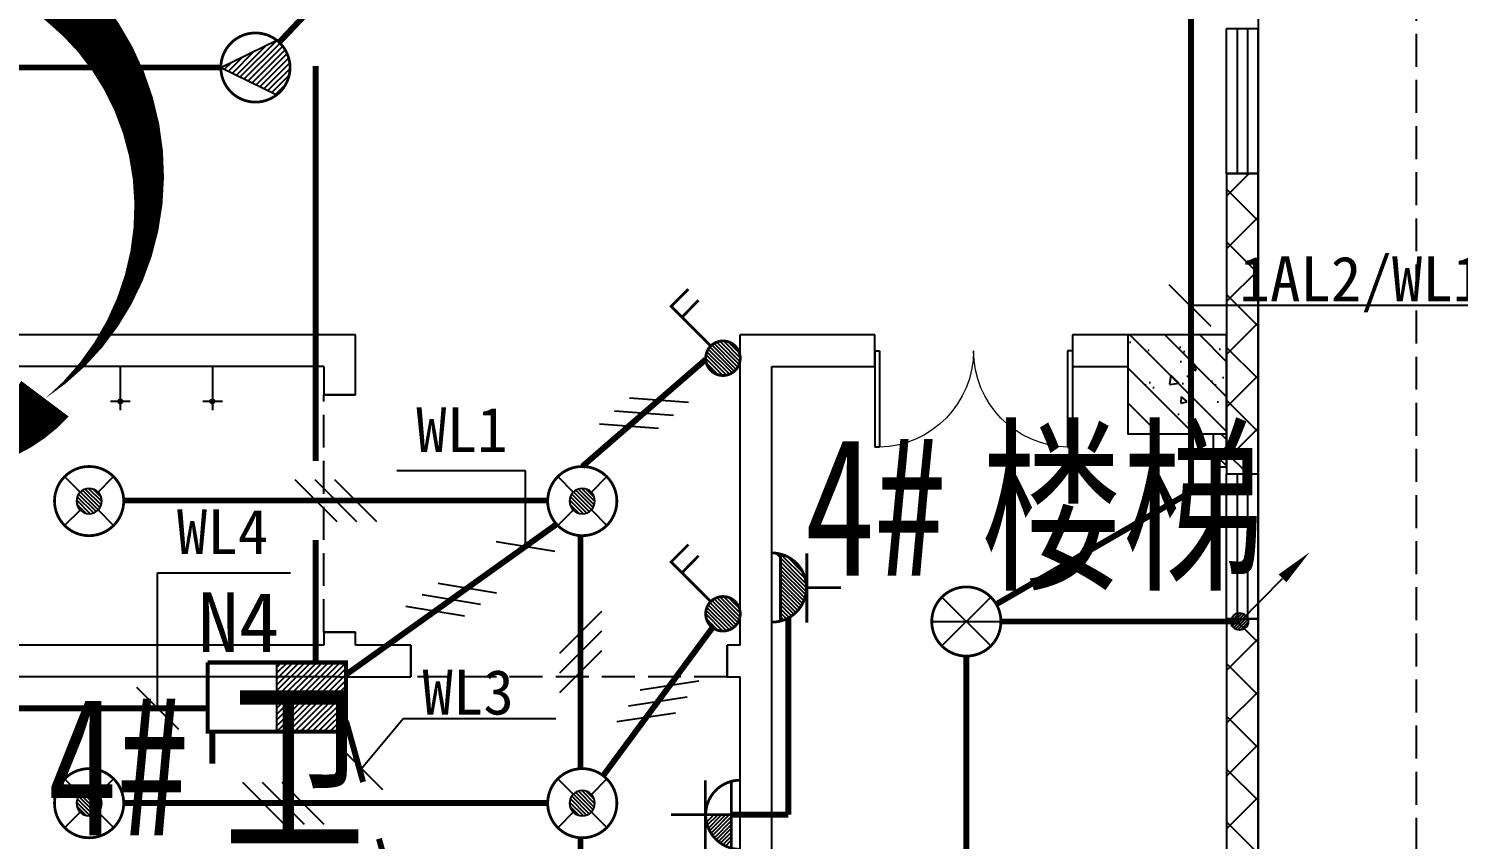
# Model space of a CAD drawing. Header units: millimetres. Extents: x -633009578 to 5705885, y -633235091 to 2571734.
# Drawn here: x 2902530 to 2913379, y 2065881 to 2072035 of the extents above; entities that cross this region are included whole.
import ezdxf

# ---------------------------------------------------------------- set-up
doc = ezdxf.new("R2010")
doc.units = ezdxf.units.MM
doc.header["$LTSCALE"] = 1000
doc.header["$MEASUREMENT"] = 0
doc.linetypes.add('DASH', pattern=[0.35, 0.25, -0.1])
doc.layers.get('0').update_dxf_attribs({"color": 9})
for name, color, linetype in [('3T_WOOD', 21, 'Continuous'), ('A-COLUM(柱)', 255, 'Continuous'), ('A-DOOR(门）', 4, 'Continuous'), ('A-F-AREA(计算)', 5, 'Continuous'), ('A-HATH(填充)', 8, 'Continuous'), ('A-LVTY(厨卫)', 8, 'Continuous'), ('A-ST-O(室外)', 54, 'Continuous'), ('A-TEXT(房间)', 243, 'Continuous'), ('A-WALL(墙)', 255, 'Continuous'), ('A-WINDOW（窗）', 4, 'Continuous'), ('DIM_MODI', 6, 'Continuous'), ('WALL', 9, 'Continuous'), ('电-弱电平面-箭头', 3, 'Continuous'), ('电-强电平面-标注', 3, 'Continuous'), ('电-强电平面-线缆', 3, 'Continuous'), ('设备-插座', 3, 'Continuous'), ('设备-照明', 3, 'Continuous'), ('设备-箱柜', 3, 'Continuous')]:
    doc.layers.add(name, color=color, linetype=linetype)
doc.styles.add('_TCH', font='simhei.ttf', dxfattribs={"width": 0.75, "bigfont": 'hztxt.shx'})
doc.styles.add('ELEC-DIM', font='simhei.ttf')
doc.styles.add('IDQSTYLE', font='simhei.ttf', dxfattribs={"width": 0.707, "bigfont": 'hztxt.shx'})
pattern_1 = [(45, (-1310357.920547368, -13.22285339003429), (-200.0002033111466, 200.0002033111467), []), (135, (-1310357.920547368, -13.22285339003429), (-200.0002033111467, -200.0002033111466), [])]

# ---------------------------------------------------------------- blocks, each defined once
blk = doc.blocks.new('$lvtry$00000000')
for p, q in [((0, 0), (-4.03630254219856e-14, -329.6000000000004)), ((75.7000000000007, -264.6999999999989), (-73.50000000000003, -264.6999999999989))]:
    blk.add_line(p, q)
blk.add_circle((-3.241533018567819e-14, -264.6999999999989), 16.19999999999891)
blk = doc.blocks.new('$TCHSYS$WIN2D')
for p, q in [((-0.5, 0.5), (0.5, 0.5)), ((-0.5, 0.5), (-0.4999999999999999, -0.5)), ((0.5, 0.5), (0.4999999999999998, -0.5)), ((0.5, 0.1666666666666666), (-0.5, 0.1666666666666666)), ((0.5, -0.1666666666666667), (-0.5, -0.1666666666666667)), ((-0.4999999999999999, -0.5), (0.5, -0.5))]:
    blk.add_line(p, q)
blk = doc.blocks.new('$DorLib2D$00000002')
for p, q in [((-0.5, -5.684341886080802e-17), (-0.5000000000000007, 0.4875)), ((-0.4750000000000007, 0.4875), (-0.5000000000000007, 0.4875)), ((-0.475, -2.842170943040401e-17), (-0.4750000000000007, 0.4875)), ((0.475, -2.842170943040401e-17), (0.4750000000000007, 0.4875)), ((0.4750000000000007, 0.4875), (0.5000000000000007, 0.4875)), ((0.5, -5.684341886080802e-17), (0.5000000000000007, 0.4875)), ((-0.5, -5.684341886080802e-17), (-0.475, -2.842170943040401e-17)), ((0.5, -5.684341886080802e-17), (0.475, -2.842170943040401e-17))]:
    blk.add_line(p, q)
at = {"lineweight": 13}
for centre, start, end in [((-0.4875, -4.263256414560601e-17), 0, 88.53071641864632), ((0.4875, -4.263256414560601e-17), 91.4692835813537, 180)]:
    blk.add_arc(centre, 0.4875, start, end, dxfattribs=at)
blk = doc.blocks.new('_FZH')
h = blk.add_hatch()
h.set_pattern_fill('钢筋混凝土', color=256, scale=0.1, style=0)
h.set_pattern_definition([(45, (0, 0), (-0.1767766952966369, 0.1767766952966369), []), (50, (0, 0), (0.7172601826007535, -0.06275213498259512), [0.07500000000000001, -0.8250000000000001]), (355, (0, 0), (-0.138751333613, 0.7521921337000119), [0.06, -0.66]), (100.4514, (0.05977168000000001, -0.00522934), (0.5785093817140216, 0.6894395420609536), [0.06374019, -0.701142112]), (46.1842, (0, 0.2), (1.067241048625645, -0.1655190143290181), [0.1125, -1.2375]), (96.6356, (0.088936745, 0.186206693), (0.9346627055487033, 0.9741178709004418), [0.095610288, -1.051713]), (351.1842, (0, 0.2), (0.9346619451336272, 0.9741186009253247), [0.09000000000000001, -0.9900000000000001]), (21, (0.1, 0.15), (0.5969070521184617, -0.4026188906653388), [0.07500000000000001, -0.8250000000000001]), (326, (0.1, 0.15), (0.2433153319215824, 0.7251500450468529), [0.06, -0.66]), (71.4514, (0.149742233, 0.116448394), (0.84022262858149, 0.3225304967099524), [0.06374019, -0.701142112]), (37.50000000000001, (0, 0), (0.01215985531729062, 0.3328938538313115), [0, -0.652, 0, -0.67, 0, -0.6625000000000001]), (7.499999999999999, (0, 0), (0.2630695374421486, 0.3944117118823603), [0, -0.382, 0, -0.637, 0, -0.2525]), (-32.5, (-0.223, 0), (0.533822436172409, -0.02255487173437976), [0, -0.25, 0, -0.78, 0, -1.035]), (-42.5, (-0.323, 0), (0.5831861693423862, 0.1001049823323177), [0, -0.325, 0, -0.518, 0, -0.735])])
h.paths.add_polyline_path([(-0.5, -0.5), (0.5, -0.5), (0.5, 0.5), (-0.5, 0.5)])
blk.add_lwpolyline([(-0.5, -0.5), (0.5, -0.5), (0.5, 0.5), (-0.5, 0.5)], close=True)
blk = doc.blocks.new('9-29-1')
at = {"layer": 'A-HATH(填充)'}
h = blk.add_hatch(dxfattribs=at)
h.set_pattern_fill('多孔材料', color=256, scale=100, style=0)
h.set_pattern_definition(pattern_1)
h.paths.add_polyline_path([(1255740.59828836, 1392957.11313955), (1255740.59828836, 1390677.113140059), (1255980.598288348, 1390677.113140059), (1255980.598288349, 1392957.11313955)])
h = blk.add_hatch(dxfattribs=at)
h.set_pattern_fill('多孔材料', color=256, scale=50, style=0)
h.set_pattern_definition([(45, (-1310457.920547368, -13.22285339003429), (-100.0001016555733, 100.0001016555733), []), (135, (-1310457.920547368, -13.22285339003429), (-100.0001016555733, -100.0001016555733), [])])
h.paths.add_polyline_path([(1255740.598288341, 1390732.113137864), (1255740.598288341, 1390982.113137864), (1255640.598288341, 1390982.113137864), (1255640.598288341, 1390732.113137864)])
h = blk.add_hatch(dxfattribs=at)
h.set_pattern_fill('多孔材料', color=256, scale=100, style=0)
h.set_pattern_definition(pattern_1)
h.paths.add_polyline_path([(1255740.59828836, 1389577.113140059), (1255740.59828836, 1387297.11313955), (1255980.598288348, 1387297.11313955), (1255980.598288348, 1389577.113140059)])
at = {"layer": 'A-F-AREA(计算)'}
blk.add_lwpolyline([(1121700.598288358, 1518097.113137865), (1255980.598288358, 1518097.113137865), (1255980.598288358, 1382017.113137865), (1121700.598288358, 1382017.113137865)], close=True, dxfattribs=at)
at = {"layer": 'A-ST-O(室外)', "linetype": 'DASH'}
blk.add_lwpolyline([(1255290.59868385, 1380817.113137881), (1257180.598090286, 1380817.113137881), (1257180.60091943, 1397957.112743884)], dxfattribs=at)
at = {"layer": 'A-WALL(墙)'}
for p, q in [((1249130.59828824, 1391732.113137951), (1246415.598287918, 1391732.113137761)), ((1249130.598288318, 1391277.113138024), (1249130.59828824, 1391732.113137951)), ((1252050.598288334, 1389377.113137883), (1252050.598288334, 1391732.113138021)), ((1253070.598288589, 1391732.113138075), (1252050.598288334, 1391732.113138021)), ((1253070.59828859, 1391492.113137861), (1253070.598288589, 1391732.113138075)), ((1254990.598287918, 1391732.113137935), (1254570.59828859, 1391732.113138007)), ((1254570.59828859, 1391732.113138007), (1254570.598288589, 1391492.113137865)), ((1248890.598288448, 1391492.113137951), (1246415.598287918, 1391492.113137892)), ((1248890.598288448, 1391492.113137951), (1248890.598288535, 1391277.113138024)), ((1252290.598288357, 1389257.113137863), (1252290.59828854, 1391492.113137867)), ((1252290.59828854, 1391492.113137867), (1253070.59828859, 1391492.113137861)), ((1254570.598288589, 1391492.113137865), (1254990.598287918, 1391492.113137742)), ((1248890.598288535, 1391277.113138024), (1249130.598288318, 1391277.113138024)), ((1255640.598288341, 1390732.113137864), (1255640.598288341, 1390982.113137864)), ((1255740.598288341, 1390732.113137864), (1255740.598288341, 1390982.113137864)), ((1255640.598288341, 1390732.113137864), (1255740.598288341, 1390732.113137864)), ((1249130.598288319, 1389477.113138024), (1248890.598288536, 1389477.113138024)), ((1248890.598288536, 1389477.113138024), (1248890.598288449, 1389377.113137867)), ((1249130.598288241, 1389377.113137883), (1249130.598288319, 1389477.113138024)), ((1248890.598288449, 1389377.113137867), (1245905.598288288, 1389377.113137867)), ((1249550.59828859, 1389377.113137954), (1249130.598288241, 1389377.113137883)), ((1249550.598288589, 1389137.113137915), (1249550.59828859, 1389377.113137954)), ((1252050.598288334, 1389377.113137883), (1251950.598288081, 1389377.113137954)), ((1251950.598288081, 1389377.113137954), (1251950.598288081, 1389137.113137931)), ((1252290.598288357, 1386957.113137863), (1252290.598288357, 1389257.113137863)), ((1249010.598288357, 1389137.113137863), (1245905.598288446, 1389137.113137863)), ((1249010.598288357, 1389137.113137863), (1249550.598288589, 1389137.113137915)), ((1251950.598288081, 1389137.113137931), (1252050.598288399, 1389137.113137883)), ((1252050.598288399, 1387077.113137884), (1252050.598288399, 1389137.113137883))]:
    blk.add_line(p, q, dxfattribs=at)
at = {"layer": 'A-WINDOW（窗）', "linetype": 'DASH'}
for p, q in [((1249130.598288357, 1391277.113137866), (1248890.598288357, 1391277.113137866)), ((1248890.598288357, 1389477.113137866, 800), (1248890.598288357, 1391277.113137866, 800)), ((1248890.598288357, 1389477.113137866), (1249130.598288357, 1389477.113137866)), ((1249550.598288398, 1389377.113137863), (1249550.598288398, 1389137.113137863)), ((1251950.598288398, 1389137.113137863), (1251950.598288398, 1389377.113137863)), ((1251950.598288398, 1389137.113137863, 800), (1249550.598288398, 1389137.113137863, 800))]:
    blk.add_line(p, q, dxfattribs=at)
at = {"layer": 'DIM_MODI'}
blk.add_lwpolyline([(1235187.021176572, 1398297.696445105, 0, 450, 0.5), (1235187.021176572, 1395897.696445105, 0, 450, 0.5), (1235187.021176572, 1393047.696445105, 0, 450, 0.5), (1235187.021176572, 1391248.290834046, 0, 450, 0.5), (1237887.021176572, 1391248.290834046, 0, 450, 0.5), (1241487.021176572, 1391248.290834046, 0, 450, 0.5), (1245087.021176572, 1391248.290834046, 0, 450, 0.5), (1246774.624405961, 1391248.290834046, 0, 450, 0.5), (1246774.624405961, 1394398.290834046, 0, 450, 0.5), (1246774.624405961, 1397548.290834046, 0, 450, 0.5), (1246774.624405961, 1398297.696445105, 0, 450, 0.5), (1244374.624405961, 1398297.696445105, 0, 450, 0.5), (1241674.624405961, 1398297.696445105, 0, 450, 0.5), (1240174.624405961, 1398297.696445105, 0, 450, 0.5), (1238374.624405961, 1398297.696445105, 0, 450, 0.5)], format="xyseb", close=True, dxfattribs=at)
at = {"layer": 'WALL'}
for p, q in [((1255740.59828836, 1392957.11313955), (1255740.59828836, 1390677.113140059)), ((1255980.598288349, 1392957.11313955), (1255740.59828836, 1392957.11313955)), ((1255980.598288348, 1390677.113140059), (1255980.598288349, 1392957.11313955)), ((1255740.59828836, 1390677.113140059), (1255980.598288348, 1390677.113140059)), ((1255740.59828836, 1389577.113140059), (1255740.59828836, 1387297.11313955)), ((1255980.598288348, 1389577.113140059), (1255740.59828836, 1389577.113140059)), ((1255980.598288348, 1387297.11313955), (1255980.598288348, 1389577.113140059))]:
    blk.add_line(p, q, dxfattribs=at)
at = {"layer": 'A-COLUM(柱)', "xscale": 750, "yscale": 750, "zscale": 750, "rotation": 270}
blk.add_blockref('_FZH', (1255365.598288357, 1391357.113137864), dxfattribs=at)
at = {"layer": 'A-DOOR(门）', "extrusion": (0, 0, -1), "xscale": 1500, "yscale": 1500, "zscale": 1500, "rotation": 180}
blk.add_blockref('$DorLib2D$00000002', (-1253820.598288357, 1391612.113137874), dxfattribs=at)
at = {"layer": 'A-LVTY(厨卫)'}
for p in [(1247345.598288358, 1391492.113137777), (1248045.598288358, 1391492.113137777)]:
    blk.add_blockref('$lvtry$00000000', p, dxfattribs=at)
at = {"layer": 'A-WINDOW（窗）', "extrusion": (0, 0, -1), "xscale": -1100, "yscale": 240, "zscale": 1100, "rotation": 270}
for p in [(-1255860.598288357, 1393507.113139457), (-1255860.598288357, 1390127.113140192)]:
    blk.add_blockref('$TCHSYS$WIN2D', p, dxfattribs=at)
at = {"layer": 'A-TEXT(房间)', "style": '_TCH', "width": 0.75}
for s, p in [('楼梯', (1253876.697815227, 1389904.998205644)), ('4#', (1252537.947815227, 1389904.998205644)), ('卫', (1248129.895708928, 1387934.643975129)), ('4#', (1246791.145708928, 1387934.643975129))]:
    blk.add_text(s, height=1050, dxfattribs=at).set_placement(p)
blk = doc.blocks.new('HC000073')
at = {"color": 0, "linetype": 'Continuous'}
for p, q in [((-1.76776695296229, 1.76776695296229), (1.767766952970533, -1.767766952970533)), ((1.76776695297059, 1.767766952970476), (-1.767766952966383, -1.767766952966497)), ((-2.499999999999943, -5.684341886080801e-14), (2.500000000000057, -5.684341886080801e-14))]:
    blk.add_line(p, q, dxfattribs=at)
at = {"color": 0, "linetype": 'Continuous', "const_width": 0.2}
blk.add_lwpolyline([(1.76776695296644, -1.76776695296644, 0.1989123673796617), (2.500000000000057, 0, 0.1989123673796613), (1.767766952966383, 1.767766952966326, 0.198912367379653), (1.137288912133798e-13, 2.499999999999943, 0.1989123673796647), (-1.767766952966269, 1.767766952966327, 0.1989123673796613), (-2.499999999999943, 1.951292859901378e-16, 0.1989123673796761), (-1.767766952966269, -1.76776695296644, 0.1989123673796719), (1.12894543431545e-13, -2.500000000000057, 0.1989123673796541)], format="xyb", close=True, dxfattribs=at)
at = {"color": 0, "style": 'IDQSTYLE', "width": 0.7}
blk.add_attdef('PSFHATT', (4.500000010000057, -2.500000010000057), '', height=2.5, dxfattribs=at)
blk = doc.blocks.new('*X150')
at = {"color": 0, "linetype": 'Continuous'}
for p, q in [((279.9420860686181, 223.0907008612197), (280.8979156011271, 224.0465303937287)), ((279.9854805002326, 222.8512525803596), (281.1373638819872, 224.0031359621142)), ((279.9868669209781, 223.4183244260543), (280.5702920362925, 224.0017495413687)), ((280.0743412491943, 222.6572706168466), (281.3313458455001, 223.9142752131524)), ((280.1974871625503, 222.497573817728), (281.4910426446187, 223.7911292997965)), ((280.3519451819565, 222.3691891246596), (281.6194273376872, 223.6366712803903)), ((280.539796743254, 222.2741979734825), (281.7144184888643, 223.4488197190928)), ((280.7702917107533, 222.2218502285072), (281.7667662338396, 223.2183247515934)), ((281.0759642864814, 222.2446800917606), (281.7439363705861, 222.9126521758653))]:
    blk.add_line(p, q, dxfattribs=at)
blk = doc.blocks.new('HC000061')
at = {"color": 0, "linetype": 'Continuous'}
for p, q in [((-0.655530613370388, 0.6381189538353738), (-1.771203499631326, 1.764323712616999)), ((1.767766952962234, 1.767766952962347), (0.6468833682913555, 0.6468833682914692)), ((-0.6554506590218239, -0.6382010795241513), (-1.771171542393972, -1.764355793885329)), ((0.6468833682801005, -0.6468833682798731), (1.767766952964394, -1.767766952964166))]:
    blk.add_line(p, q, dxfattribs=at)
at = {"color": 0, "linetype": 'Continuous', "const_width": 0.2}
blk.add_lwpolyline([(1.767766952966383, -1.767766952966212, 0.1989123673796617), (2.5, 2.273736754432321e-13, 0.1989123673796613), (1.767766952966326, 1.767766952966554, 0.1989123673796529), (5.710751695749348e-14, 2.500000000000114, 0.1989123673796647), (-1.767766952966326, 1.767766952966554, 0.1989123673796613), (-2.5, 2.275688047292222e-13, 0.1989123673796761), (-1.767766952966327, -1.767766952966212, 0.198912367379672), (5.627316917566264e-14, -2.499999999999886, 0.1989123673796541)], format="xyb", close=True, dxfattribs=at)
at = {"color": 0, "linetype": 'Continuous'}
blk.add_circle((5.684341886080801e-14, 2.273736754432321e-13), 0.9148312326998418, dxfattribs=at)
blk.add_blockref('*X150', (-280.8559544658493, -223.1326619964972), dxfattribs=at)
at = {"color": 0, "style": 'IDQSTYLE', "width": 0.7}
blk.add_attdef('PSFHATT', (4.50000001, -2.500000009999886), '', height=2.5, dxfattribs=at)
blk = doc.blocks.new('*X153')
at = {"color": 0, "linetype": 'Continuous'}
for p, q in [((234.7655414724513, 317.9212989399893), (239.3433150387835, 322.4990725063215)), ((234.7655414724513, 318.3455630087012), (238.9190509700716, 322.4990725063215)), ((234.7655414724513, 318.7698270774131), (238.4947869013596, 322.4990725063215)), ((234.7655414724513, 319.1940911461251), (238.0705228326477, 322.4990725063215)), ((234.7655414724513, 319.618355214837), (237.6462587639358, 322.4990725063215)), ((234.7655414724513, 320.0426192835489), (237.2219946952239, 322.4990725063215)), ((234.7655414724513, 320.4668833522609), (236.797730626512, 322.4990725063215)), ((234.7655414724513, 320.8911474209728), (236.3734665578, 322.4990725063215)), ((234.7655414724513, 321.3154114896847), (235.9492024890881, 322.4990725063215)), ((234.7655414724513, 321.7396755583966), (235.5249384203761, 322.4990725063215)), ((234.7655414724513, 322.1639396271086), (235.1006743516642, 322.4990725063215)), ((234.7675791074955, 317.4990725063215), (239.7655414724513, 322.4970348712774)), ((235.1918431762074, 317.4990725063215), (239.7655414724513, 322.0727708025654)), ((235.6161072449193, 317.4990725063215), (239.7655414724513, 321.6485067338535)), ((236.0403713136312, 317.4990725063215), (239.7655414724513, 321.2242426651416)), ((236.4646353823431, 317.4990725063215), (239.7655414724513, 320.7999785964296)), ((236.8888994510551, 317.4990725063215), (239.7655414724513, 320.3757145277177)), ((237.313163519767, 317.4990725063215), (239.7655414724513, 319.9514504590058)), ((237.7374275884789, 317.4990725063215), (239.7655414724513, 319.5271863902939)), ((238.1616916571909, 317.4990725063215), (239.7655414724513, 319.1029223215819)), ((238.5859557259028, 317.4990725063215), (239.7655414724513, 318.67865825287)), ((239.0102197946147, 317.4990725063215), (239.7655414724513, 318.2543941841581)), ((239.4344838633266, 317.4990725063215), (239.7655414724513, 317.8301301154461))]:
    blk.add_line(p, q, dxfattribs=at)
blk = doc.blocks.new('HC000435')
at = {"color": 0, "linetype": 'Continuous'}
blk.add_line((2.5, 0), (-2.5, 0), dxfattribs=at)
at = {"color": 0, "linetype": 'Continuous', "const_width": 0.3}
for points in [[(2.5, 0), (2.5, 5), (-2.5, 5)], [(-2.5, 5), (-2.5, 0)], [(-2.5, 0), (-2.5, -5), (2.5, -5), (2.5, 0)]]:
    blk.add_lwpolyline(points, dxfattribs=at)
at = {"color": 0, "linetype": 'Continuous'}
blk.add_blockref('*X153', (-237.2655414724513, -322.4990725063215), dxfattribs=at)
at = {"color": 0, "style": 'IDQSTYLE', "width": 0.7}
blk.add_attdef('PSFHATT', (4.500000000000028, -5), '', height=2.5, dxfattribs=at)
blk = doc.blocks.new('*X157')
at = {"color": 0, "linetype": 'Continuous'}
for p, q in [((261.9988066744281, 135.850956910748), (263.2375091559566, 137.0896593922765)), ((262.0234026256783, 135.5927101495236), (263.4957559171792, 137.0650634410244)), ((262.0463461952987, 136.1813391440932), (262.9071269225657, 137.0421198713602)), ((262.0884022348038, 135.3748670461744), (263.7135990205094, 137.00006383188)), ((262.1829592200917, 135.1865813189878), (263.9018847477136, 136.9055068466096)), ((262.3023466942452, 135.0231260806666), (264.0653399860179, 136.7861193724393)), ((262.4446987243758, 134.8826353983226), (264.205830668362, 136.6437673423088)), ((262.6100901587723, 134.7651841202445), (264.3232819464568, 136.478375907929)), ((262.8005700291263, 134.6728212781239), (264.4156447885779, 136.2878960375755)), ((263.0211904412342, 134.6105989777572), (264.4778670889456, 136.0672756254685)), ((263.2836307586351, 134.5901965826834), (264.4982694840214, 135.8048353080697)), ((263.6234742990336, 134.6471974106073), (264.4412686561033, 135.464991767677))]:
    blk.add_line(p, q, dxfattribs=at)
blk = doc.blocks.new('HC000107')
at = {"color": 0, "linetype": 'Continuous', "const_width": 0.2}
for points in [[(0.8838834764831067, 2.133883476483163), (3.75, 5), (5, 3.75)], [(2.898879886034138, 4.275409520972289), (4.191507707965854, 3.019373591507303)]]:
    blk.add_lwpolyline(points, dxfattribs=at)
blk.add_lwpolyline([(0.88388347648322, 0.3661165235168934, 0.1989123673796338), (1.249999999999944, 1.250000000000057, 0.1989123673796269), (0.8838834764831636, 2.13388347648322, 0.1989123673796352), (4.172009959724221e-16, 2.5, 0.1989123673796539), (-0.8838834764831627, 2.13388347648322, 0.1989123673796721), (-1.250000000000056, 1.250000000000057, 0.1989123673796564), (-0.8838834764832764, 0.3661165235168368, 0.198912367379673), (0, 0, 0.198912367379652)], format="xyb", close=True, dxfattribs=at)
at = {"color": 0, "linetype": 'Continuous'}
blk.add_blockref('*X157', (-263.2487560761182, -134.5897099905746), dxfattribs=at)
at = {"color": 0, "style": 'IDQSTYLE', "width": 0.7}
blk.add_attdef('PSFHATT', (7, -1e-08), '', height=2.5, dxfattribs=at)
blk = doc.blocks.new('HC000136')
at = {"color": 0, "linetype": 'Continuous'}
for p, q in [((-2.263127864574926, 3.93780780054658), (-1.824413961169739, 4.37652170395188)), ((-2.166171642377776, 3.751921310269552), (-1.541571248695163, 4.37652170395188)), ((-2.056623188829235, 3.578627051343346), (-1.258728536220588, 4.37652170395188)), ((-1.935167161310801, 3.417240366387034), (-0.9758858237460117, 4.37652170395188)), ((-1.802207139847269, 3.267357675375933), (-0.6930431112714359, 4.37652170395188)), ((-1.657908623596541, 3.128813479151916), (-0.4102003987968601, 4.37652170395188)), ((-1.502215697701104, 3.001663692572663), (-0.1273576863222843, 4.37652170395188)), ((-1.334845464380123, 2.886191213419067), (0.1554850261522915, 4.37652170395188)), ((-1.155258892497841, 2.782935072827001), (0, 3.938193965324729)), ((-0.9626006818002679, 2.692750571049828), (0, 3.655351252850153)), ((-0.7555910368541845, 2.616917503521506), (0, 3.372508540375577)), ((-0.5323327753721969, 2.557333052528577), (0, 3.089665827900888))]:
    blk.add_line(p, q, dxfattribs=at)
at = {"color": 0, "linetype": 'Continuous', "const_width": 0.2}
blk.add_lwpolyline([(-2.5, 4.999999999999943, 0.198912367379654), (-1.767766952966212, 3.232233047033617, 0.1989123673796558), (-9.033165925335943e-16, 2.500000000000057, 0.1989123673796559), (1.767766952966213, 3.232233047033617, 0.1989123673796541), (2.5, 4.999999999999942)], format="xyb", dxfattribs=at)
for points in [[(-2.421006983541702, 4.352913575506307), (2.41480416581453, 4.352913575506307)], [(0, 2.476391871554483), (0, 4.306405978417899)], [(-2.549372027147456, 2.476391871554483), (2.483025305961291, 2.476391871554483)], [(0, 2.500000000000057), (0, 0)]]:
    blk.add_lwpolyline(points, dxfattribs=at)
at = {"color": 0, "style": 'IDQSTYLE', "width": 0.7}
blk.add_attdef('PSFHATT', (4.500000010000001, 0), '', height=2.5, dxfattribs=at)
blk = doc.blocks.new('*X164')
at = {"color": 0, "linetype": 'Continuous'}
for p, q in [((162.2878715788766, 154.9339610545365), (164.4937876543064, 157.1398771299663)), ((159.595646846908, 156.7672197221619), (159.6233466819307, 156.7949195571846)), ((159.6640079704214, 156.5527381332005), (159.9061893944054, 156.7949195571846)), ((159.747532531186, 156.3534199814905), (160.18903210688, 156.7949195571846)), ((159.8446775338837, 156.1677222717137), (160.4718748193546, 156.7949195571846)), ((159.9544025265515, 155.9946045519069), (160.7547175318292, 156.7949195571846)), ((160.0760273856543, 155.833386698535), (161.0375602443038, 156.7949195571846)), ((160.2091522122192, 155.6836688126253), (161.3204029567785, 156.7949195571846)), ((160.3536147760518, 155.5452886639833), (161.6032456692531, 156.7949195571846)), ((160.5094741859558, 155.4183053614127), (161.8860883817277, 156.7949195571846)), ((160.6770167777584, 155.3030052407406), (162.1689310942023, 156.7949195571846)), ((160.8567856433337, 155.1999313938414), (162.451773806677, 156.7949195571846)), ((161.0496413096342, 155.1099443476672), (162.7346165191516, 156.7949195571846)), ((161.2568708631404, 155.0343311886988), (163.0174592316262, 156.7949195571846)), ((161.4803825063601, 154.9750001194438), (163.3003019441008, 156.7949195571846)), ((161.7230685552892, 154.9348434558983), (163.5831446565754, 156.7949195571846)), ((161.9895441276247, 154.9184763157592), (163.86598736905, 156.7949195571846)), ((162.6346011340941, 154.9978478972794), (164.4299008115636, 156.7931475747489)), ((163.0778250055067, 155.1582290562173), (164.2695196526256, 156.3499237033363))]:
    blk.add_line(p, q, dxfattribs=at)
blk = doc.blocks.new('HC000134')
at = {"color": 0, "linetype": 'Continuous', "const_width": 0.2}
blk.add_lwpolyline([(-2.5, 5, 0.198912367379654), (-1.767766952966213, 3.232233047033674, 0.1989123673796558), (-4.592273826913179e-16, 2.5, 0.1989123673796559), (1.767766952966213, 3.232233047033674, 0.1989123673796541), (2.5, 4.999999999999999)], format="xyb", dxfattribs=at)
for points in [[(-2.421006983541702, 4.37652170395188), (2.421006983541702, 4.37652170395188)], [(-2.549372027147456, 2.476391871554483), (2.483025305961291, 2.476391871554483)], [(0, 2.5), (0, 0)]]:
    blk.add_lwpolyline(points, dxfattribs=at)
at = {"color": 0, "linetype": 'Continuous'}
blk.add_blockref('*X164', (-162.0093508556101, -152.4183978532327), dxfattribs=at)
at = {"color": 0, "style": 'IDQSTYLE', "width": 0.7}
blk.add_attdef('PSFHATT', (4.500000010000001, 0), '', height=2.5, dxfattribs=at)
blk = doc.blocks.new('*X130')
at = {"color": 0, "linetype": 'Continuous'}
for p, q in [((192.587376364835, 446.7215535232801), (193.8713933576327, 448.0055705160779)), ((192.6509968705344, 446.3609099602676), (194.2320369206452, 447.9419500103785)), ((192.6864539319484, 447.2448951591055), (193.3480517218074, 447.9064929489645)), ((192.7889704286661, 446.0746194496875), (194.5183274312254, 447.8039764522467)), ((192.9823694457329, 445.8437543980423), (194.7491924828706, 447.61057743518)), ((193.2275231399996, 445.664644023597), (194.9283028573159, 447.3654237409133)), ((193.5311577474, 445.5440145622856), (195.0489323186273, 447.0617891335129)), ((193.9202347052458, 445.5088274514194), (195.0841194294935, 446.6727121756671)), ((194.6075199946775, 445.7718486721392), (194.8210982087737, 445.9854268862354))]:
    blk.add_line(p, q, dxfattribs=at)
blk = doc.blocks.new('HC001441')
at = {"color": 0, "linetype": 'Continuous'}
blk.add_line((0, -0.05776119327242668), (3.105492900474815, 3.117216328523909), dxfattribs=at)
blk.add_lwpolyline([(3.105492900474815, 3.117216328523909, 0.8, 0, 0), (5.057392361378561, 5.003787405167827, 0, 0, 0)], format="xyseb", dxfattribs=at)
blk.add_circle((0, 0), 0.625, dxfattribs=at)
at = {"color": 0, "linetype": 'Continuous', "xscale": 0.5, "yscale": 0.5, "zscale": 0.5}
blk.add_blockref('*X130', (-96.91845018383279, -223.3780232566237), dxfattribs=at)
at = {"color": 0, "style": 'IDQSTYLE', "width": 0.7}
blk.add_attdef('PSFHATT', (7.057392361378561, -0.62500001), '', height=2.5, dxfattribs=at)
blk = doc.blocks.new('*X108')
at = {"color": 0}
for p, q in [((136.6588468341124, 111.2030027113966), (138.2412793032861, 112.7854351805704)), ((136.9442745227961, 111.0641663313685), (139.0673631525579, 113.1872549611303)), ((137.2297022114799, 110.9253299513403), (139.8744412620303, 113.5700690018908)), ((137.5151299001637, 110.7864935713122), (140.0984677542244, 113.3698314253729)), ((137.8005575888474, 110.647657191284), (140.296945436022, 113.1440450384586)), ((138.0859852775312, 110.5088208112558), (140.4692639236895, 112.8920994574141)), ((136.0879914567448, 111.480675471453), (136.5891116047425, 111.9817956194506)), ((136.3734191454286, 111.3418390914248), (137.4151954540143, 112.3836154000105)), ((138.371412966215, 110.3699844312277), (140.613526567314, 112.6120980323267)), ((138.6568406548987, 110.2311480511995), (140.7260447237948, 112.3003521200956)), ((138.9422683435825, 110.0923116711714), (140.8001002526411, 111.9501435802299)), ((139.2276960322663, 109.9534752911432), (140.8226944263358, 111.5484736852127)), ((139.51312372095, 109.814638911115), (140.7634411569734, 111.0649563471384)), ((139.7985514096338, 109.6758025310869), (140.4970677059702, 110.3743188274233))]:
    blk.add_line(p, q, dxfattribs=at)
blk = doc.blocks.new('HC000092')
at = {"color": 0}
for p, q in [((-2.500000000000142, -1.989519660128281e-13), (1.543345329370851, 1.966744821857574)), ((-2.500000000000142, 1.989519660128281e-13), (1.543345329370851, -1.966744821857574))]:
    blk.add_line(p, q, dxfattribs=at)
at = {"color": 0, "linetype": 'Continuous', "const_width": 0.2}
blk.add_lwpolyline([(-1.7677669529659, -1.767766952965502, 0.1989123673796719), (-1.431228860470851e-13, -2.499999999999062, 0.1989123673796543), (1.767766952965616, -1.767766952965502, 0.1989123673796617), (2.499999999999858, 9.379164112033322e-13, 0.1989123673796613), (1.767766952965616, 1.767766952967264, 0.198912367379653), (-1.416224044503017e-13, 2.500000000000938, 0.1989123673796648), (-1.767766952965899, 1.767766952967265, 0.1989123673796613), (-2.500000000000142, 9.381115404892809e-13, 0.1989123673796762)], format="xyb", close=True, dxfattribs=at)
at = {"color": 0}
blk.add_arc((0, 0), 2.499999999999059, 308.1220102505408, 51.8779897494594, dxfattribs=at)
blk.add_blockref('*X108', (-138.3234359480451, -111.609359304874), dxfattribs=at)
at = {"color": 0, "style": 'IDQSTYLE', "width": 0.7}
blk.add_attdef('PSFHATT', (4.500000009999858, -2.500000009999062), '', height=2.5, dxfattribs=at)

msp = doc.modelspace()

# ---------------------------------------------------------------- linework, layer by layer
at = {"layer": '电-强电平面-标注'}
for p, q in [((2911181.153305849, 2070093.599025766), (2911499.351357384, 2069775.400974233)), ((2911340.252331616, 2069934.5), (2911586.752331642, 2069934.5)), ((2911586.752331643, 2069934.5), (2913933.266487764, 2069934.5)), ((2906975.029006438, 2069133.576052908), (2907423.891365371, 2069101.598205362)), ((2907088.364129994, 2069231.836674565), (2907537.226488927, 2069199.85882702)), ((2906861.693882883, 2069035.315431251), (2907310.556241814, 2069003.337583705)), ((2904550.993294381, 2068612.615060526), (2904869.191345915, 2068294.417008993)), ((2904700.993294381, 2068612.615060526), (2905019.191345915, 2068294.417008993)), ((2904850.993294381, 2068612.615060526), (2905169.191345915, 2068294.417008993)), ((2906300.482755668, 2068678.51603476), (2905324.533388579, 2068678.51603476)), ((2906300.482755668, 2068105.063332971), (2906300.482755668, 2068678.51603476)), ((2906078.531668793, 2068141.978303307), (2906522.433842544, 2068068.148362635)), ((2903508.592320148, 2066877.01603476), (2903508.592320148, 2067904.01603476)), ((2903508.592320148, 2067904.01603476), (2904516.820168249, 2067904.01603476)), ((2905515.551140839, 2067739.562738659), (2905959.453314591, 2067665.73279799)), ((2905637.581770488, 2067826.789600506), (2906081.483944239, 2067752.959659837)), ((2905393.520511191, 2067652.335876813), (2905837.422684942, 2067578.505936143)), ((2906876.569507547, 2067611.615060527), (2906558.371456014, 2067293.417008993)), ((2906876.569507547, 2067461.615060527), (2906558.371456014, 2067143.417008993)), ((2906876.569507547, 2067311.615060527), (2906558.371456014, 2066993.417008993)), ((2907616.296040359, 2067081.090490416), (2907171.299750902, 2067014.170371097)), ((2903349.493294381, 2067036.115060527), (2903667.691345913, 2066717.917008993)), ((2907527.182632456, 2066960.430635734), (2907082.186342999, 2066893.510516415)), ((2905056.353042587, 2066420.180185846), (2905372.213993062, 2066797.819294671)), ((2905372.213993062, 2066797.819294671), (2906531, 2066797.819294671)), ((2907438.069224551, 2066839.770781052), (2906993.072935095, 2066772.850661734)), ((2904897.25401682, 2066579.279211613), (2905215.452068353, 2066261.081160078)), ((2904151.993294381, 2066316.342464564), (2904470.191345915, 2065998.144413031)), ((2904301.993294381, 2066316.342464564), (2904620.191345915, 2065998.144413031)), ((2904451.993294381, 2066316.342464564), (2904770.191345915, 2065998.144413031))]:
    msp.add_line(p, q, dxfattribs=at)
at = {"layer": '电-强电平面-线缆', "color": 1, "linetype": 'Continuous', "const_width": 45}
for points in [[(2904431.297195463, 2071930.152690757), (2908691.386922022, 2076449.624817384)], [(2911351, 2074960.073738173), (2911351, 2068519.5)], [(2894907.594031787, 2071739.136701242), (2903988.744031787, 2071739.136701242)], [(2904708.999079805, 2068753.51603476), (2904708.999078964, 2071749.81855299)], [(2907667.828051662, 2069523.65822351), (2906731.092320148, 2068711.51603476)], [(2909872.741673295, 2067666.241330228), (2911351, 2068519.5)], [(2906468.63089441, 2068453.51603476), (2903251.553745884, 2068453.51603476)], [(2906535.987991156, 2068273.401255174), (2904939.016464274, 2067131.894281475)], [(2904708.99908134, 2067224.440178886), (2904708.999080407, 2068153.51603476)], [(2906717.470481779, 2066418.162359395), (2906717.47048178, 2068186.869710125)], [(2906889.747579886, 2066365.144604203), (2907719.621395568, 2067488.796547946)], [(2908293.799916959, 2066068.477026038), (2908293.799916959, 2067561.177991135)], [(2909917.297455065, 2067535.01603476), (2911718.395743422, 2067535.01603476)], [(2909645.395743424, 2062214.01603476), (2909645.395743424, 2067272.51603476)], [(2903889.016464274, 2066877.01603476), (2902141.592320148, 2066877.01603476)], [(2905068.034614017, 2066317.20850458), (2904939.016464274, 2066778.748955059)], [(2903924.092300821, 2066457.243438798), (2903924.092300821, 2066699.440178886)], [(2906468.595189726, 2066157.243438798), (2903251.589450569, 2066157.243438798)], [(2907862.049957214, 2066068.477026038), (2908293.799916959, 2066068.477026038)], [(2905270.670311481, 2065592.313819018), (2905188.474311685, 2065886.356004934)], [(2906717.470481779, 2064077.662359395), (2906717.47048178, 2065893.869710125)]]:
    msp.add_lwpolyline(points, dxfattribs=at)

# ---------------------------------------------------------------- block references
at = {"layer": '3T_WOOD'}
msp.add_blockref('9-29-1', (1655879.395743424, 677977.51603476), dxfattribs=at)
at = {"layer": '电-弱电平面-箭头', "color": 4, "xscale": 105, "yscale": 105, "zscale": 105}
msp.add_blockref('HC001441', (2911718.395740628, 2067535.016033172), dxfattribs=at)
at = {"layer": '设备-插座', "yscale": 105, "zscale": 105}
for name, p, xscale, rotation in [('HC000134', (2908694.994031785, 2067792.64797363), 105, 90), ('HC000136', (2907404.994031785, 2066068.477026038), -105, 270)]:
    msp.add_blockref(name, p, dxfattribs=dict(at, xscale=xscale, rotation=rotation))
at = {"layer": '设备-照明', "yscale": 105, "zscale": 105}
for name, p, xscale in [('HC000092', (2904251.244031787, 2071739.136701242), 105), ('HC000061', (2902989.092320148, 2068449.01603476), -105), ('HC000061', (2906731.092320148, 2068449.01603476), -105), ('HC000073', (2909645.395743424, 2067535.01603476), 105), ('HC000061', (2902989.092320148, 2066156.01603476), -105), ('HC000061', (2906731.092320148, 2066156.01603476), -105)]:
    msp.add_blockref(name, p, dxfattribs=dict(at, xscale=xscale))
at = {"layer": '设备-照明', "xscale": 105, "yscale": 105, "zscale": 105, "rotation": 90.00000000000001}
for p in [(2907929.99403185, 2069533.01603476), (2907929.99403185, 2067593.516034805)]:
    msp.add_blockref('HC000107', p, dxfattribs=at)
at = {"layer": '设备-箱柜', "xscale": -105, "yscale": 105, "zscale": 105, "rotation": 89.99999999999994}
msp.add_blockref('HC000435', (2904414.016464274, 2066961.940178886), dxfattribs=at)

# ---------------------------------------------------------------- texts
at = {"layer": '电-强电平面-标注', "style": 'ELEC-DIM'}
for s, height, p in [('1AL2/WL16', 339.8734177215189, (2911718.104256576, 2069965.357913309)), ('WL1', 339.8734177215189, (2905470.735920226, 2068820.921098051)), ('WL4', 339.8734177215189, (2903654.794851794, 2068046.421098051)), ('N4', 453.1645569620252, (2903816.246898384, 2067304.361615249)), ('WL3', 339.8734177215189, (2905518.416524708, 2066829))]:
    msp.add_text(s, height=height, dxfattribs=at).set_placement(p)

doc.saveas('drawing.dxf')
